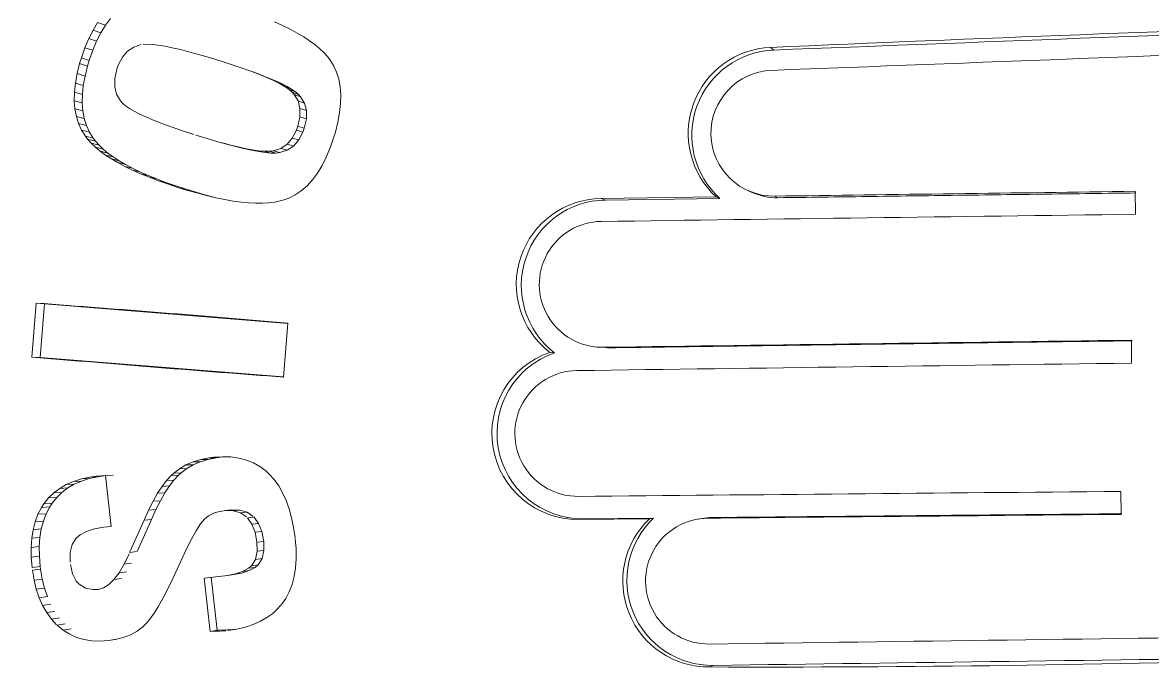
# Model space of a CAD drawing. Header units: inches. Extents: x 32 to 51.7, y 18.3 to 41.9.
# Drawn here: x 35.40067 to 35.41305, y 27.87269 to 27.8798 of the extents above; entities that cross this region are included whole.
import ezdxf

# ---------------------------------------------------------------- set-up
doc = ezdxf.new("R2010")
doc.units = ezdxf.units.IN
doc.header["$MEASUREMENT"] = 0
doc.layers.add('FURNITURE F 1 100', color=253, linetype='Continuous', lineweight=13)

msp = doc.modelspace()

# ---------------------------------------------------------------- linework, layer by layer
at = {"layer": 'FURNITURE F 1 100'}
for p, q in [((35.4014467302538, 27.87971568274813), (35.40149662798076, 27.87979826063154)), ((35.40158169713568, 27.87976830635214), (35.40149662798076, 27.87979826063154)), ((35.40158169722481, 27.87976830650016), (35.4016363657317, 27.87984165820215)), ((35.40343298426042, 27.87980494340716), (35.40352250042515, 27.87976506064749)), ((35.40139957519087, 27.87962348805215), (35.40144673014375, 27.87971568253167)), ((35.40153213558706, 27.8796862865024), (35.40144673014375, 27.87971568253167)), ((35.40148529860171, 27.87959471516272), (35.40153213569711, 27.87968628671727)), ((35.40153213569711, 27.87968628671727), (35.40158169722481, 27.87976830650016)), ((35.40352250042515, 27.87976506064749), (35.40360554956051, 27.87972496086761)), ((35.40360554956051, 27.87972496086761), (35.4036829665135, 27.87968386308692)), ((35.4036829665135, 27.87968386308692), (35.40375310805548, 27.87964252147297)), ((35.40135675317261, 27.87952253902242), (35.40139957509628, 27.87962348782887)), ((35.40148529850713, 27.87959471494103), (35.40139957509628, 27.87962348782887)), ((35.40144276552992, 27.87949444832859), (35.40148529860171, 27.87959471516272)), ((35.40182412583881, 27.8794848466948), (35.40189302549489, 27.87953084761327)), ((35.40189302549489, 27.87953084761327), (35.40197471252823, 27.87955705175157)), ((35.40199406067468, 27.87955931929239), (35.40204013824741, 27.87956086594816)), ((35.40204013824741, 27.87956086594816), (35.40209524032498, 27.87955867019625)), ((35.40209524032498, 27.87955867019625), (35.40215941984361, 27.87955111564836)), ((35.40215941984361, 27.87955111564836), (35.40223262386981, 27.87953981843336)), ((35.40223262386981, 27.87953981843336), (35.40231409696362, 27.87952313499793)), ((35.40375310805548, 27.87964252147297), (35.40381761741237, 27.87960018205079)), ((35.40381761741237, 27.87960018205056), (35.40387644164794, 27.87955846117664)), ((35.40387644164794, 27.87955846117664), (35.40392804340418, 27.8795148804604)), ((35.40129931086422, 27.87934909383782), (35.40131831713525, 27.87941121923561)), ((35.40131831713525, 27.87941121923584), (35.40135675308893, 27.87952253878186)), ((35.40140458910237, 27.87938388070777), (35.40131831713525, 27.87941121923561)), ((35.40144276544807, 27.87949444808985), (35.40135675308893, 27.87952253878186)), ((35.40140458908054, 27.87938388071436), (35.40144276552992, 27.87949444832859)), ((35.40172234292159, 27.87933094857087), (35.4017672316465, 27.87941821372326)), ((35.4017672316465, 27.87941821372326), (35.40182412583881, 27.8794848466948)), ((35.40231409696362, 27.87952313499793), (35.40240542941565, 27.87950192752781)), ((35.40240542941565, 27.87950192752781), (35.40250581285154, 27.87947616869085)), ((35.40250581285154, 27.87947616869085), (35.40261443889422, 27.87944583115652)), ((35.40261443889422, 27.87944583115652), (35.40273292430511, 27.87941096887332)), ((35.40273292430511, 27.87941096887332), (35.40286046070987, 27.87937155446)), ((35.40392804340418, 27.8795148804604), (35.40397398650448, 27.8794711102955)), ((35.40397398650448, 27.8794711102955), (35.40401346256813, 27.87942712372499)), ((35.40401346256813, 27.87942712372499), (35.40403799077531, 27.87939477295274)), ((35.40890291509068, 27.87949773810008), (35.40886741180175, 27.87952604147606)), ((35.4012721656688, 27.87923896124673), (35.40129931078782, 27.87934909352996)), ((35.40138571115558, 27.87932217476212), (35.40129931077145, 27.87934909353496)), ((35.40135874973448, 27.87921278650467), (35.40138571124744, 27.87932217506293)), ((35.40138571124744, 27.87932217506293), (35.40140458910237, 27.87938388070777)), ((35.40168415723174, 27.87918727501276), (35.40170674330939, 27.87928835470004)), ((35.40170674330939, 27.87928835470004), (35.40172234292159, 27.87933094857087)), ((35.40286046070987, 27.87937155446023), (35.40294960628917, 27.87934298837511)), ((35.40294960628917, 27.87934298837511), (35.40306663379279, 27.87930321976635)), ((35.40306663379279, 27.87930321976635), (35.40317307297455, 27.87926552264933)), ((35.40403799077531, 27.87939477295274), (35.40407982470852, 27.87932821165098)), ((35.40407982470852, 27.87932821165098), (35.40411214336264, 27.87925566869442)), ((35.4012529189874, 27.87913475667435), (35.40127216561423, 27.87923896095479)), ((35.40135874968082, 27.87921278621454), (35.40127216561423, 27.87923896095479)), ((35.40133963358558, 27.87910928585345), (35.40135874973448, 27.87921278650467)), ((35.40168313269415, 27.8790950093812), (35.40168415723174, 27.87918727501276)), ((35.40324688987285, 27.87923914112341), (35.40317307297455, 27.87926552264933)), ((35.40317307297455, 27.87926552264933), (35.40326978514777, 27.87922830804062)), ((35.40324688987376, 27.87923914112341), (35.40334295301609, 27.87920217640087)), ((35.40334295301882, 27.87920217639974), (35.40326978514777, 27.87922830804062)), ((35.40326978514777, 27.87922830804062), (35.40335510061387, 27.87919313837117)), ((35.40334295301609, 27.87920217640087), (35.40342769588524, 27.87916724277327)), ((35.40342769597983, 27.87916724298791), (35.40335510061387, 27.87919313837117)), ((35.40335510061387, 27.87919313837117), (35.40343066259693, 27.87915925981154)), ((35.40342769597346, 27.87916724299064), (35.40350275080682, 27.879133591814)), ((35.40350275096053, 27.87913359212505), (35.40343066259693, 27.87915925981154)), ((35.40343066259693, 27.87915925981154), (35.40349485433553, 27.87912661844687)), ((35.40411214336264, 27.87925566869442), (35.40413653702917, 27.87917800624312)), ((35.40413653702917, 27.87917800624312), (35.40415222379825, 27.8790943890858)), ((35.40124062569676, 27.87894178924623), (35.40124240565974, 27.87903569910075)), ((35.40124240566338, 27.87903569930015), (35.4012529189874, 27.87913475667435)), ((35.40132919205162, 27.87901089735622), (35.40124240565974, 27.87903569910075)), ((35.40133963358558, 27.87910928585345), (35.4012529189874, 27.87913475667435)), ((35.40132919205526, 27.87901089755426), (35.40133963358558, 27.87910928585345)), ((35.40170361675855, 27.87901317429417), (35.40168313269415, 27.8790950093812)), ((35.4035665120543, 27.87910117029262), (35.40349485433553, 27.87912661844687)), ((35.40349485433553, 27.87912661844687), (35.40354929258656, 27.87909526853375)), ((35.40350275094688, 27.8791335921321), (35.40356651181601, 27.87910116986334)), ((35.40362058516867, 27.8790700313459), (35.40354929258656, 27.87909526853375)), ((35.40354929258656, 27.87909526853375), (35.40359316896838, 27.87906518316024)), ((35.40356651203429, 27.87910117030422), (35.40362058484034, 27.8790700308434)), ((35.4036641673526, 27.87904014855983), (35.40359316896838, 27.87906518316024)), ((35.40359316896838, 27.87906518316024), (35.4036256751012, 27.87903633540166)), ((35.40362058513229, 27.87907003137045), (35.40366416689695, 27.87904014801209)), ((35.40369645561505, 27.87901149524485), (35.4036256751012, 27.87903633540143)), ((35.4036256751012, 27.87903633540143), (35.40364834833663, 27.87901120393392)), ((35.40366416729076, 27.87904014861508), (35.40369645502751, 27.87901149467232)), ((35.40415222379825, 27.8790943890858), (35.40415915071908, 27.87900643366786)), ((35.40132742516535, 27.8789176215573), (35.4012406257104, 27.87894178907207)), ((35.40124755261577, 27.87885383478281), (35.4012406257104, 27.87894178907207)), ((35.40132742515171, 27.87891762173056), (35.40132919205526, 27.87901089755426)), ((35.40133430658052, 27.87883026119628), (35.40132742515171, 27.87891762173056)), ((35.40174641780204, 27.8789417969683), (35.40170361675855, 27.87901317429417)), ((35.40176911746467, 27.87891586045269), (35.40174641780204, 27.8789417969683)), ((35.40180159707207, 27.87888782510866), (35.40176911746467, 27.87891586045269)), ((35.40371897699033, 27.87898653322097), (35.40364834833663, 27.87901120393392)), ((35.40364834833663, 27.87901120393392), (35.40369114946652, 27.87893982007356)), ((35.40376149191043, 27.87891563072092), (35.40369114946652, 27.87893982007356)), ((35.40369114946652, 27.87893982007356), (35.40371244196713, 27.87885800771117)), ((35.40369645555684, 27.87901149530897), (35.40371897635823, 27.87898653280238)), ((35.40371897691575, 27.87898653334535), (35.40376148987498, 27.87891563009769)), ((35.40376149174945, 27.87891563133937), (35.40378264055262, 27.87883437110893)), ((35.40415737077065, 27.87891252307097), (35.40414685746755, 27.87881346608763)), ((35.40415915073272, 27.87900643350074), (35.40415737077429, 27.87891252326242)), ((35.40133430660963, 27.87883026104394), (35.40124755264488, 27.87885383462956)), ((35.40126323935847, 27.87877021964889), (35.40124755264488, 27.87885383462956)), ((35.40134988894779, 27.87874721060732), (35.40133430658052, 27.87883026119628)), ((35.40184383015885, 27.87885849902157), (35.40180159707207, 27.87888782510866)), ((35.40189662510211, 27.87882790922865), (35.40184383015885, 27.87885849902157)), ((35.4019591999956, 27.87879522027672), (35.40189662510211, 27.87882790922865)), ((35.40203231028291, 27.87876207550105), (35.4019591999956, 27.87879522027672)), ((35.40371244196713, 27.87885800771117), (35.40371219937124, 27.87876657496597)), ((35.40378264055262, 27.87883437110893), (35.40371244196713, 27.87885800771117)), ((35.4037826426008, 27.87883437173625), (35.40378240314813, 27.87874355719143)), ((35.40414685744481, 27.8788134658673), (35.40412763727245, 27.87870845384075)), ((35.40134989051394, 27.87874721120941), (35.40126323935847, 27.87877021964889)), ((35.40128763298499, 27.87869256024462), (35.40126323935847, 27.87877021964889)), ((35.40137412128361, 27.87867007618977), (35.40128763303501, 27.87869256013435)), ((35.40132075996435, 27.87862004842984), (35.40128763298499, 27.87869256024462)), ((35.40137411965834, 27.87867007544921), (35.40134989051394, 27.87874721120941)), ((35.40140702501658, 27.87859805303899), (35.40137412123359, 27.87867007629936)), ((35.40211600890298, 27.87872685835757), (35.40203231028291, 27.87876207550105)), ((35.40220946101063, 27.8786903496891), (35.40211600890298, 27.87872685835757)), ((35.4023134749893, 27.87865257639371), (35.40220946101063, 27.8786903496891)), ((35.40368880492288, 27.87866546760049), (35.40367325824509, 27.87862125753325)), ((35.40371219937124, 27.87876657496597), (35.40368880492288, 27.87866546760049)), ((35.40375916751937, 27.87864313399812), (35.40368880497472, 27.87866546774942)), ((35.40378240314813, 27.87874355719143), (35.40371219937124, 27.87876657496597)), ((35.40378240314813, 27.87874355719143), (35.40375916746753, 27.87864313385032)), ((35.40412763722516, 27.87870845358109), (35.40410046563439, 27.87859912976408)), ((35.40140702656454, 27.87859805398487), (35.40132076002619, 27.87862004832821)), ((35.40136181191856, 27.87855265703727), (35.40132075996435, 27.87862004842984)), ((35.40144780281999, 27.87853111690604), (35.4013618119895, 27.87855265694632)), ((35.4013863136167, 27.87852111751292), (35.40136181191856, 27.87855265703727)), ((35.40144780207784, 27.87853111640241), (35.40140702650361, 27.87859805408582)), ((35.40242724246191, 27.87861351110244), (35.4023134749893, 27.87865257639371)), ((35.40255157170277, 27.87857318031477), (35.40242724246191, 27.87861351110244)), ((35.40269629593304, 27.87852786889673), (35.40257040268416, 27.87856653006268)), ((35.40367325824509, 27.87862125753325), (35.40362836950199, 27.87853399372032)), ((35.40374372599008, 27.87859922294181), (35.40367325824509, 27.87862125753325)), ((35.40374372591005, 27.87859922297046), (35.40369914000776, 27.87851254993277)), ((35.40375916746753, 27.87864313385032), (35.40374372599008, 27.87859922294181)), ((35.40410046555799, 27.87859912945462), (35.40408145928514, 27.87853700420849)), ((35.40142578961577, 27.87847713587437), (35.4013863136167, 27.87852111751292)), ((35.40147214061808, 27.87849979043856), (35.40138631372947, 27.87852111738764)), ((35.40151135196966, 27.87845610556199), (35.40142578971945, 27.87847713577569)), ((35.40147173264241, 27.87843337132015), (35.40142578961577, 27.87847713587437)), ((35.40147213961036, 27.87849978965708), (35.40144780274996, 27.87853111699608)), ((35.40155698694498, 27.87841263619359), (35.40147173276064, 27.87843337122238)), ((35.40152414269751, 27.87838982378228), (35.40147173264241, 27.87843337132038)), ((35.40151135103834, 27.87845610469024), (35.40147214050621, 27.87849979056293)), ((35.40155698607187, 27.87841263528433), (35.40151135186689, 27.87845610565999)), ((35.40281313815895, 27.8784937574753), (35.40269629593304, 27.87852786889673)), ((35.40288938397562, 27.87847259737325), (35.40281313815895, 27.8784937574753)), ((35.40292092941736, 27.87846419626747), (35.40281313815895, 27.8784937574753)), ((35.40299645179739, 27.87844323454554), (35.40288938397562, 27.87847259737325)), ((35.40299645180194, 27.8784432345444), (35.40292092941736, 27.87846419626747)), ((35.40301964323562, 27.87843999372578), (35.40292092941736, 27.87846419626747)), ((35.40309450306422, 27.8784191942809), (35.40299645179739, 27.87844323454554)), ((35.40309450306877, 27.87841919427976), (35.40301964323562, 27.87843999372578)), ((35.40310849770022, 27.87842031481248), (35.40301964323562, 27.87843999372578)), ((35.4031827611213, 27.87839964719431), (35.40309450300784, 27.8784191940317)), ((35.40318276113676, 27.87839964719067), (35.40310849770022, 27.87842031481248)), ((35.40318908309901, 27.87840602207482), (35.40310849770022, 27.87842031481248)), ((35.40350179363095, 27.87842053304346), (35.40342008003218, 27.87839514450932)), ((35.40357066688894, 27.87846733688932), (35.40350179363095, 27.87842053304346)), ((35.40357341651971, 27.87839985857475), (35.40350179363095, 27.87842053304346)), ((35.40362836950199, 27.87853399372032), (35.40357066688894, 27.87846733688932)), ((35.40364182633557, 27.87844634499127), (35.40357066688894, 27.87846733688932)), ((35.40364182593176, 27.87844634471706), (35.40357341707995, 27.8783998564654)), ((35.40369914005051, 27.87851254998234), (35.40362836954473, 27.87853399377011)), ((35.40369914000776, 27.87851254993277), (35.4036418272678, 27.87844634347605)), ((35.40404302325142, 27.87842568414519), (35.40400020133593, 27.87832473503861)), ((35.40408145928423, 27.87853700420872), (35.40404302332963, 27.8784256843737)), ((35.40160904550767, 27.87836938228177), (35.40152414282575, 27.87838982368815)), ((35.40158218493589, 27.87834727422226), (35.40152414269751, 27.87838982378228)), ((35.40160904471095, 27.8783693813725), (35.40155698682766, 27.87841263629068)), ((35.40166669841047, 27.87832711954727), (35.40158218506049, 27.87834727414131)), ((35.40164666773553, 27.87830574973029), (35.40158218493589, 27.87834727422226)), ((35.40166669770743, 27.87832711865051), (35.40160904538034, 27.87836938237522)), ((35.40173074869172, 27.87828587488045), (35.40164666789742, 27.87830574963616)), ((35.40171761756638, 27.87826444201344), (35.40164666773553, 27.87830574973029)), ((35.40173074801505, 27.87828587401689), (35.40166669828587, 27.87832711962731)), ((35.40326280556538, 27.87838544997746), (35.4031827610449, 27.87839964678458)), ((35.4032628055772, 27.87838544997542), (35.40318908309901, 27.87840602207482)), ((35.40325983560679, 27.87839544515371), (35.40318908309901, 27.87840602207482)), ((35.40333308313321, 27.87837494357994), (35.40325983560679, 27.87839544515371)), ((35.40332151066532, 27.87839022767796), (35.40325983560679, 27.87839544515371)), ((35.40333308309683, 27.87837494358516), (35.4032628054908, 27.87838544951249)), ((35.40337410827188, 27.87839036977946), (35.40332151066532, 27.87839022767796)), ((35.40339434411972, 27.8783697605172), (35.40332151066532, 27.87839022767796)), ((35.40339434405969, 27.87836976052242), (35.40333308303498, 27.87837494297239)), ((35.40341765487729, 27.87839506357407), (35.40337410827188, 27.87839036977946)), ((35.40344658853674, 27.8783699009193), (35.40337410827188, 27.87839036977946)), ((35.40344658845034, 27.87836990091908), (35.40339434404332, 27.87836975977186)), ((35.40349313393536, 27.87837491679804), (35.40342096812829, 27.87839542043682)), ((35.40348984255861, 27.87837456229133), (35.40344658851764, 27.87836990003141)), ((35.40357341590034, 27.87839985838239), (35.40349225197288, 27.8783746406318)), ((35.4040002012368, 27.87832473480487), (35.40395385464281, 27.87823256712202)), ((35.40180122260126, 27.87824484546443), (35.40171761776919, 27.87826444190475)), ((35.40179422605316, 27.87822332381936), (35.40171761756638, 27.87826444201344)), ((35.4018012219337, 27.87824484463906), (35.40173074853074, 27.87828587497413)), ((35.40187731706619, 27.87820400424901), (35.40179422621323, 27.87822332374183)), ((35.40187727510484, 27.87818323040413), (35.40179422605316, 27.87822332381936)), ((35.40187731651413, 27.87820400345775), (35.40180122239936, 27.87824484557243)), ((35.40195980897143, 27.87816418080568), (35.40187727532039, 27.87818323030795)), ((35.40196679119227, 27.87814335344112), (35.40187727510484, 27.87818323040413)), ((35.40195980841027, 27.8781641800774), (35.40187731690703, 27.87820400432586)), ((35.4039538545555, 27.87823256694876), (35.40390314845145, 27.8781499620545)), ((35.40204872392287, 27.87812457163202), (35.40195980875679, 27.87816418090117)), ((35.40204872439581, 27.87812457229845), (35.40196679138053, 27.87814335336473)), ((35.40206274784914, 27.87810450101617), (35.40196679119227, 27.87814335344112)), ((35.40214403675482, 27.87808598074682), (35.40204872420846, 27.8781245723744)), ((35.40214403730324, 27.87808598133072), (35.40206274814655, 27.87810450090317)), ((35.40216436316651, 27.87806583765448), (35.40206274784914, 27.87810450101617)), ((35.40224497025584, 27.87804757760021), (35.40214403700766, 27.87808598144304)), ((35.40224497075515, 27.87804757813908), (35.40216436344936, 27.87806583755376)), ((35.40227244552507, 27.87802739034735), (35.40216436316651, 27.87806583765448)), ((35.40235232737969, 27.87800938899179), (35.40224497047411, 27.87804757823913)), ((35.40384810911264, 27.87807611155629), (35.40378951872727, 27.87801185124224)), ((35.40390314835868, 27.87814996190284), (35.40384810920632, 27.87807611168135)), ((35.40235232778259, 27.87800938945836), (35.40227244575881, 27.87802739027095)), ((35.40238696845763, 27.87798996716354), (35.40227244552507, 27.87802739034735)), ((35.40246608182743, 27.87797221752792), (35.40235232755067, 27.87800938953408)), ((35.40247034950671, 27.87796444446801), (35.40238696845763, 27.87798996716354)), ((35.4024660822367, 27.87797221775461), (35.40238696877414, 27.8779899670669)), ((35.40254890334536, 27.87794686645496), (35.40246608192292, 27.87797221785056)), ((35.40254890373099, 27.87794686669893), (35.4024703498023, 27.87796444438388)), ((35.40258226204487, 27.8779325956891), (35.40247034950671, 27.87796444446801)), ((35.40266006486736, 27.87791523175881), (35.40254890343631, 27.8779468667826)), ((35.40266006532848, 27.87791523189137), (35.40258226244596, 27.87793259558132)), ((35.40268921844718, 27.87790381624925), (35.40258226204487, 27.8779325956891)), ((35.40372737720254, 27.87795718103937), (35.40366087615685, 27.87791207396842)), ((35.40378951872727, 27.87801185124224), (35.40372737720254, 27.87795718103937)), ((35.4086186625188, 27.87795875380059), (35.4086559092918, 27.87794108666228)), ((35.4128633041807, 27.87769878854349), (35.41285999308248, 27.87795022851171)), ((35.40276630349463, 27.87788664571165), (35.40266006493103, 27.87791523199846)), ((35.40279116577285, 27.87787972275235), (35.40268921844718, 27.87790381624925)), ((35.40276630369654, 27.87788664573666), (35.40268921863363, 27.87790381620514)), ((35.402888938868, 27.87785953419004), (35.40279116577285, 27.87787972275235)), ((35.40298172935282, 27.87784322359742), (35.402888938868, 27.87785953419004)), ((35.40306951075645, 27.8778315993279), (35.40298172935282, 27.87784322359742)), ((35.40315230954521, 27.87782385325884), (35.40306951075645, 27.8778315993279)), ((35.40323015218901, 27.87781917725417), (35.40315230954521, 27.87782385325861)), ((35.4033037941269, 27.87781921493295), (35.40323015218901, 27.87781917725417)), ((35.40337242697815, 27.87782393931273), (35.4033037941269, 27.87781921493295)), ((35.40343691205972, 27.87783176104424), (35.40337242697815, 27.87782393931273)), ((35.40349557967393, 27.8778442425614), (35.40343691205972, 27.87783176104424)), ((35.40355007304761, 27.87786062977919), (35.40349557967393, 27.8778442425614)), ((35.4035900420583, 27.87787572181762), (35.40355007304761, 27.87786062977919)), ((35.40366087615685, 27.87791207396842), (35.4035900420583, 27.87787572181762)), ((35.40701039790811, 27.87787160682976), (35.40827212351333, 27.87788875716726)), ((35.40705846151896, 27.87785458205415), (35.40701039790811, 27.87787160683363)), ((35.40705846151896, 27.87785458205006), (35.40831170388965, 27.87787157843989)), ((35.40831170387965, 27.87787157843966), (35.40827212351333, 27.87788875716726)), ((35.40894755798918, 27.87788015598719), (35.40891228557093, 27.87789741788968)), ((35.40077626136254, 27.87613536439196), (35.40082393836538, 27.87672608131968)), ((35.40091355337582, 27.87671688477028), (35.40082393836538, 27.87672608131968)), ((35.40086619850145, 27.87613015917257), (35.40091355337672, 27.87671688477688)), ((35.40091355337672, 27.87671688477688), (35.40358076401544, 27.87650410821832)), ((35.40358110848838, 27.87650613187564), (35.40353343148372, 27.87591541505615)), ((35.41282161432601, 27.87606852063661), (35.41281830287399, 27.87631998749132)), ((35.40693888616597, 27.87624729431011), (35.40698745992513, 27.87624129875028)), ((35.40707980449834, 27.87623623859961), (35.40703185481807, 27.87624220050427)), ((35.40086619851873, 27.8761301591712), (35.40077626137982, 27.8761353643906)), ((35.40353340968859, 27.87591738954595), (35.40086619850145, 27.87613015917257)), ((35.40649977595668, 27.87618089918212), (35.40644790600318, 27.87618647714974)), ((35.40239318895483, 27.87491239373728), (35.40246358918712, 27.87495283341398)), ((35.40246358918712, 27.87495283341398), (35.40254126268219, 27.87498599267813)), ((35.40254220174548, 27.87495562250454), (35.40246358912619, 27.87495283337896)), ((35.40247227478785, 27.87491545468831), (35.40254220180641, 27.87495562253932)), ((35.40254126268219, 27.87498599267813), (35.40262620944095, 27.87501187145356)), ((35.40261935426015, 27.87498855748684), (35.40254126262035, 27.87498599265198)), ((35.40254220260768, 27.87495562100023), (35.40261935432109, 27.87498855751276)), ((35.4026193548586, 27.87498855612964), (35.40270373122867, 27.8750142611377)), ((35.40262620944095, 27.87501187145356), (35.40271842946522, 27.87503046964205)), ((35.40270373116591, 27.87501426111883), (35.4026262093782, 27.87501187143446)), ((35.40270373154335, 27.87501426000561), (35.40279533251642, 27.8750327333489)), ((35.40271842946522, 27.87503046964205), (35.40276777237496, 27.87503693734241)), ((35.40279533243184, 27.87503273333184), (35.40271842937973, 27.87503046962477)), ((35.40276777237496, 27.87503693734241), (35.40286483520113, 27.87504340158237)), ((35.40284434430369, 27.87503915681575), (35.40276777228674, 27.87503693733081)), ((35.40279533266649, 27.8750327325374), (35.40284434439191, 27.87503915682712)), ((35.40286483520113, 27.87504340158237), (35.40295703776856, 27.87504096825112)), ((35.40295703776856, 27.87504096825112), (35.4030443794024, 27.87502882860438)), ((35.4030443794024, 27.87502882860438), (35.40312524247993, 27.87500698285928)), ((35.40312524247993, 27.87500698285928), (35.4032020541069, 27.87497623970282)), ((35.4032020541069, 27.8749762397026), (35.40327319665967, 27.8749365993119)), ((35.40141121537427, 27.87482018287526), (35.40147997237155, 27.87482989164321)), ((35.40156522308344, 27.87483351396211), (35.4014800093325, 27.87482989679413)), ((35.40149615007222, 27.87483150771366), (35.40158269742069, 27.87483717441931)), ((35.40149689152868, 27.87482386526992), (35.40156518704198, 27.87483350887462)), ((35.40158125620992, 27.87483511375306), (35.40166722270233, 27.87484074242705)), ((35.40158269742069, 27.87483717441931), (35.40164532106856, 27.87427905709726)), ((35.40225234885629, 27.87478379055344), (35.40230173139635, 27.87483798243918)), ((35.40230173139635, 27.87483798243918), (35.40233006198532, 27.8748646737017)), ((35.40238142946028, 27.87484154763818), (35.40230173128721, 27.87483798231913)), ((35.40233006198532, 27.8748646737017), (35.40239318895483, 27.87491239373728)), ((35.40240957068063, 27.8748680579283), (35.40233006190984, 27.87486467363144)), ((35.40233237964976, 27.87478772088614), (35.40238142956942, 27.87484154775732)), ((35.40238143088727, 27.87484154642105), (35.4024095707543, 27.87486805799811)), ((35.40247227364917, 27.87491545622127), (35.4023931888939, 27.87491239369113)), ((35.40240957139459, 27.87486805724391), (35.4024722737101, 27.8749154562672)), ((35.40327319665967, 27.8749365993119), (35.40333866946521, 27.87488725285605)), ((35.40333866946521, 27.87488725285605), (35.4033758459379, 27.87485246833533)), ((35.4033758459379, 27.87485246833533), (35.40343079545319, 27.87479260718963)), ((35.40108192655653, 27.87469641057053), (35.40115313616998, 27.87473766682567)), ((35.40115313616998, 27.87473766682567), (35.40123242852196, 27.87477245215289)), ((35.40124054346843, 27.8747419076976), (35.40115313610268, 27.87473766678702)), ((35.40116981246292, 27.87470092873057), (35.40124054353483, 27.87474190773603)), ((35.40131930394337, 27.87477645799979), (35.40123242845375, 27.87477245212288)), ((35.40123242852196, 27.87477245215289), (35.40131818531945, 27.87479995752049)), ((35.40124054424787, 27.87474190634769), (35.40131930401067, 27.87477645802935)), ((35.40131818531945, 27.87479995752049), (35.40141121537427, 27.87482018287526)), ((35.40140448543816, 27.87480377743257), (35.40131818525124, 27.87479995749843)), ((35.40131930450453, 27.87477645676584), (35.40140448550638, 27.8748037774544)), ((35.40140448580287, 27.87480377642189), (35.40149689138316, 27.87482386601162)), ((35.40149689129676, 27.87482386599297), (35.40141121528787, 27.87482018285662)), ((35.4021527474285, 27.87464224229277), (35.40220295678746, 27.87471827407419)), ((35.40220295691297, 27.87471827426337), (35.40225234885629, 27.87478379055344)), ((35.4022833188953, 27.87472264732035), (35.40220295677655, 27.87471827408306)), ((35.40223344630949, 27.8746471295053), (35.40228331902991, 27.87472264749952)), ((35.40233237798903, 27.87478772209986), (35.4022523487708, 27.87478379044067)), ((35.40228331902991, 27.87472264749952), (35.40233237807361, 27.87478772221173)), ((35.40343079545319, 27.87479260718963), (35.40347926775367, 27.87472465775475)), ((35.40347926775367, 27.87472465775475), (35.40352288037839, 27.87464861994656)), ((35.40090870132617, 27.87452815417462), (35.40095970879857, 27.8745912497968)), ((35.40095970879857, 27.8745912497968), (35.40101718071465, 27.87464706562489)), ((35.40104841328112, 27.87459647944977), (35.40095970873399, 27.87459124971699)), ((35.40099774940036, 27.87453380884674), (35.40104841334478, 27.87459647952912)), ((35.40101718071465, 27.87464706562489), (35.40108192655653, 27.8746964105703)), ((35.40110549979063, 27.87465191840804), (35.40101718064734, 27.87464706556032)), ((35.40104841470902, 27.87459647826697), (35.40110549985702, 27.87465191847239)), ((35.40116981142155, 27.87470093014256), (35.40108192649468, 27.87469641052346)), ((35.40110550104392, 27.87465191707904), (35.4011698114834, 27.87470093018917)), ((35.40210333802834, 27.87455569444544), (35.40215274731572, 27.87464224209632)), ((35.40223344619763, 27.87464712931021), (35.40215274731572, 27.87464224209632)), ((35.40218436824735, 27.87456116670567), (35.40223344630949, 27.8746471295053)), ((35.40352288046479, 27.87464861979627), (35.40356082536228, 27.8745653023884)), ((35.41270583490014, 27.87441159915804), (35.41270360257813, 27.87466310628086)), ((35.40084309160348, 27.87441247998502), (35.40088197624182, 27.87448689948244)), ((35.40088197631458, 27.87448689962114), (35.40090870132617, 27.87452815417462)), ((35.40097120355013, 27.87449283283988), (35.40088197623, 27.87448689949108)), ((35.4009977484654, 27.87453380938425), (35.40090870125614, 27.87452815406662)), ((35.40093257966937, 27.87441891604929), (35.4009712036338, 27.87449283296903)), ((35.4009712036338, 27.87449283296903), (35.40099774853543, 27.87453380949157)), ((35.40200449171216, 27.87434943263609), (35.40205391906939, 27.87445782132179)), ((35.40205391923128, 27.87445782167672), (35.40210333789373, 27.87455569417964)), ((35.40213528062277, 27.87446395516211), (35.40205391906939, 27.87445782132179)), ((35.40208618457991, 27.87435629910463), (35.40213528078375, 27.87446395551454)), ((35.40218436811456, 27.87456116644169), (35.40210333789373, 27.87455569417964)), ((35.40213528078375, 27.87446395551454), (35.40218436824735, 27.87456116670567)), ((35.40296324027959, 27.87445991423463), (35.40288747378391, 27.87445374902675)), ((35.40305595334731, 27.87445829468513), (35.40296356558038, 27.8744599085371)), ((35.40305595375203, 27.87445829615692), (35.40298081289866, 27.87445211848874)), ((35.40313546887019, 27.87443498990636), (35.40305595373202, 27.87445829616261)), ((35.40356082544686, 27.87456530220172), (35.40359391076773, 27.87447389612837)), ((35.4035939108423, 27.87447389592351), (35.40362132844594, 27.87437521005948)), ((35.40078957039414, 27.87424422811089), (35.40081228959271, 27.87433158935549)), ((35.40081228963, 27.87433158949805), (35.40084309155709, 27.87441247986315)), ((35.40090198411754, 27.87433857186304), (35.40081228959271, 27.87433158935549)), ((35.40093257962299, 27.87441891592832), (35.40084309155709, 27.87441247986315)), ((35.4008794170838, 27.87425180078888), (35.40090198415483, 27.8743385720047)), ((35.40090198415483, 27.8743385720047), (35.40093257966937, 27.87441891604929)), ((35.40185053009709, 27.87400322815254), (35.40200449171216, 27.87434943263609)), ((35.40193325467926, 27.8740124343726), (35.40208618457991, 27.87435629910463)), ((35.40208618457991, 27.87435629910463), (35.40200449171307, 27.87434943263609)), ((35.40266691788266, 27.87436073662136), (35.40262481734199, 27.87430977946858)), ((35.40270981313161, 27.87439470702132), (35.40266691788266, 27.87436073662136)), ((35.40278506422301, 27.87443271953473), (35.40270981313161, 27.87439470702132)), ((35.40287324073388, 27.87445212717009), (35.40278506422301, 27.87443271953473)), ((35.40298081287865, 27.87445211849442), (35.40288780082456, 27.87445374325169)), ((35.40306086580559, 27.87442865460978), (35.40298081287865, 27.87445211849442)), ((35.40313547022716, 27.87443499205026), (35.40306086582559, 27.87442865459636)), ((35.40312714942748, 27.874383349598), (35.40306086580559, 27.87442865460978)), ((35.40320130759365, 27.87438999205526), (35.40313547020715, 27.87443499206368)), ((35.40321132009349, 27.87438096552385), (35.4031372286333, 27.87437426065706)), ((35.40318612825895, 27.87430407624581), (35.40313765728997, 27.87437364432819)), ((35.40325988996092, 27.87431125504552), (35.40321174627816, 27.87438035339003)), ((35.40362132851051, 27.87437520982574), (35.40364307840055, 27.8742692440562)), ((35.40754056891247, 27.8743643981072), (35.40675960192466, 27.87435710763041)), ((35.40680937778571, 27.87436395433563), (35.40675960192466, 27.87435710763041)), ((35.40758510208316, 27.87437120484513), (35.4068093777657, 27.8743639543354)), ((35.40758510207861, 27.87437120484103), (35.40754056890792, 27.8743643981031)), ((35.40811647398796, 27.87436791677781), (35.40807553238547, 27.87436107952042)), ((35.40077493389681, 27.8741503957501), (35.40078957036867, 27.87424422794536)), ((35.40087941705833, 27.87425180062471), (35.40078957036867, 27.87424422794536)), ((35.40086487845356, 27.87415860233271), (35.4008794170838, 27.87425180078888)), ((35.40137513386044, 27.87422566200051), (35.40130554590151, 27.87418925891073)), ((35.4014608899849, 27.87425235859607), (35.40137513386044, 27.87422566200051)), ((35.40156524138247, 27.87427015738397), (35.4014608899849, 27.87425235859607)), ((35.40164532106947, 27.87427905709112), (35.40156524138247, 27.87427015738397)), ((35.40257865662507, 27.87423940897563), (35.40252843523076, 27.87414881622724)), ((35.40262481734199, 27.87430977946858), (35.40257865662507, 27.87423940897541)), ((35.4032598899973, 27.87431125499277), (35.40318612829533, 27.87430407619284)), ((35.40322083397469, 27.87421590463439), (35.40318612828351, 27.87430407618351)), ((35.40329436224302, 27.87422368020564), (35.40322083397469, 27.87421590463439)), ((35.4032417730984, 27.87410751148125), (35.40322083397469, 27.87421590463439)), ((35.40329436224302, 27.87422368020564), (35.40325988996092, 27.87431125504552)), ((35.40331516016495, 27.87411602057725), (35.40329436224302, 27.87422368020564)), ((35.40364307845421, 27.87426924379654), (35.40365916000219, 27.87415518881742)), ((35.40076757132893, 27.87405009224583), (35.40077493388135, 27.87415039554092)), ((35.4008648784381, 27.87415860212511), (35.40077493388135, 27.87415039554092)), ((35.40085756487561, 27.87405897646816), (35.40086487845356, 27.87415860233271)), ((35.40126102906898, 27.87415042999326), (35.40121810434057, 27.87408086293838)), ((35.40130554590151, 27.87418925891073), (35.40126102906898, 27.87415042999326)), ((35.40252843506524, 27.87414881592847), (35.40247496416642, 27.87404123545409)), ((35.40331516016677, 27.8741160204738), (35.40324177310022, 27.87410751137711)), ((35.40324411693355, 27.87400801721035), (35.40324177310022, 27.87410751137711)), ((35.40331748761373, 27.8740171994966), (35.40331516016495, 27.87411602057725)), ((35.40365996209921, 27.87414709982134), (35.40366957313809, 27.87403304495795)), ((35.40085756487834, 27.87405897627216), (35.40076757133166, 27.87405009204847)), ((35.40076910098442, 27.87394412652586), (35.40076757133166, 27.87405009204847)), ((35.40085908377814, 27.87395372666968), (35.40085756487561, 27.87405897646816)), ((35.40119619392563, 27.87399350082999), (35.40119529715658, 27.87388753472167)), ((35.40121810434057, 27.87408086293838), (35.40119619394382, 27.87399350090207)), ((35.40178571172119, 27.87386652308644), (35.40183999674873, 27.87398057890594)), ((35.40192975739474, 27.8740045682491), (35.40184700908112, 27.87399530849687)), ((35.40247496416642, 27.87404123545409), (35.40232344919578, 27.8737184892261)), ((35.40322382208861, 27.87391823129995), (35.40324411691809, 27.87400801714032)), ((35.40331748759736, 27.87401719942702), (35.40324411691809, 27.87400801714032)), ((35.40329732836354, 27.87392802091265), (35.40331748761373, 27.8740171994966)), ((35.4036695731581, 27.87403304472034), (35.40367110147118, 27.8739254611862)), ((35.40085908379906, 27.87395372639819), (35.40076910100625, 27.87394412625256)), ((35.40077790457299, 27.8738316894114), (35.40076910100625, 27.87394412625256)), ((35.40086782773206, 27.87384204922453), (35.40077790457299, 27.8738316894114)), ((35.40086782772114, 27.87384204922316), (35.40085908377814, 27.87395372666968)), ((35.40087181778718, 27.87380991180451), (35.40086782773206, 27.87384204922453)), ((35.4011977027737, 27.87386245859668), (35.40122026486979, 27.87376053729506)), ((35.40173063467928, 27.87377268892394), (35.40178571163661, 27.87386652294297)), ((35.40186887051432, 27.87387665288404), (35.40178571163661, 27.87386652294297)), ((35.40314771315725, 27.87382116981983), (35.40318008914956, 27.8738494785857)), ((35.40318008914956, 27.8738494785857), (35.40322382208861, 27.87391823129995)), ((35.40325388776155, 27.87385973383218), (35.403180089115, 27.87384947855569)), ((35.40322172958959, 27.87383161552359), (35.4032538877952, 27.87385973386197)), ((35.40329732655182, 27.8739280221839), (35.40322382208861, 27.87391823129995)), ((35.40325388847278, 27.87385973301955), (35.40329732655182, 27.8739280221839)), ((35.4036711014739, 27.87392546099566), (35.40366373891602, 27.87382515799889)), ((35.40087181784175, 27.87380991136909), (35.40078192182564, 27.87379933293844)), ((35.40079962631599, 27.87369174941566), (35.40078192184292, 27.87379933294049)), ((35.40088940291544, 27.87370305476404), (35.40087181778718, 27.87380991180451)), ((35.40122026488343, 27.87376053723526), (35.40126306536941, 27.87368045701258)), ((35.40167476427787, 27.87369745896988), (35.40173063460288, 27.87377268882071)), ((35.40181416260357, 27.87378345268528), (35.40173063460288, 27.87377268882071)), ((35.40232344847637, 27.87371848769406), (35.40226835280892, 27.87360200550868)), ((35.40266395421595, 27.87371361989106), (35.40289125187765, 27.87373949073569)), ((35.40273059906822, 27.87312714178277), (35.40266395421686, 27.87371361988537)), ((35.40280740944918, 27.87314227779573), (35.40274121706507, 27.873724789423)), ((35.40289125187765, 27.87373949073569), (35.40299560341528, 27.87375727891047)), ((35.40296698912853, 27.87375048662532), (35.40289125177669, 27.87373949072433)), ((35.40296698918583, 27.87375048700367), (35.40307064037434, 27.87376815579407)), ((35.40299560341528, 27.87375727891047), (35.40308136033737, 27.8737847747834)), ((35.40307064033159, 27.87376815578703), (35.40299560337253, 27.87375727890319)), ((35.40307064039798, 27.87376815565538), (35.40315582165358, 27.87379546695477)), ((35.40308136033737, 27.8737847747834), (35.40314771315725, 27.87382116981983)), ((35.40315582161448, 27.87379546694226), (35.40308136029826, 27.87378477477089)), ((35.40322172892839, 27.87383161671412), (35.40314771311542, 27.87382116979686)), ((35.40315582188641, 27.87379546618988), (35.40322172897022, 27.87383161673709)), ((35.40364910239505, 27.87373132614582), (35.4036263838113, 27.87364477515096)), ((35.40366373890147, 27.87382515779948), (35.40364910241961, 27.87373132629975)), ((35.40088940296728, 27.873703054556), (35.40079962636874, 27.87369174920602)), ((35.40082461620723, 27.87359144556488), (35.40079962636874, 27.87369174920602)), ((35.40091422456017, 27.87360342849272), (35.40082461627544, 27.87359144536365)), ((35.40085608263207, 27.87349842186811), (35.40082461627544, 27.87359144536365)), ((35.40091422449196, 27.87360342869281), (35.40088940291544, 27.87370305476404)), ((35.40094547913914, 27.87351103363606), (35.40091422449196, 27.87360342869281)), ((35.40126306539669, 27.87368045696096), (35.40129377268632, 27.87364729288263)), ((35.40129377268632, 27.87364729288263), (35.40136329484513, 27.87360442337738)), ((35.40136329484513, 27.87360442337738), (35.40144739708531, 27.87358743946195)), ((35.40144739708531, 27.87358743946195), (35.40150482467807, 27.87358986826118)), ((35.40150482467807, 27.87358986826118), (35.40156226368499, 27.87360604846638)), ((35.40156226368499, 27.87360604846638), (35.40161891066482, 27.8736424513613)), ((35.40161891066482, 27.8736424513613), (35.40167476427787, 27.87369745896988)), ((35.40175866562522, 27.87370873232474), (35.40167476427787, 27.87369745896988)), ((35.40226835262338, 27.87360200511601), (35.40221569409614, 27.873498464412)), ((35.4036263838113, 27.87364477515118), (35.40359558180599, 27.87356388705869)), ((35.40094547921372, 27.87351103346939), (35.40085608270665, 27.87349842170031)), ((35.400894026259, 27.87341348735229), (35.40085608270665, 27.87349842170031)), ((35.4022156939579, 27.87349846414165), (35.40216466380089, 27.87340786532943)), ((35.40355669839273, 27.87349108868214), (35.40352187649724, 27.87343932150541)), ((35.40359558180599, 27.87356388705869), (35.40355669839273, 27.87349108868214)), ((35.40098316761642, 27.87342667301434), (35.40089402634449, 27.87341348720404)), ((35.40093844641861, 27.87333583316715), (35.40089402634449, 27.87341348720404)), ((35.40102728908887, 27.87334954377295), (35.4009384465041, 27.87333583305006)), ((35.40216466366628, 27.87340786509001), (35.4021160705549, 27.87333020821163)), ((35.40347168112721, 27.87338027543453), (35.40341502063139, 27.87332770112651)), ((35.40352187649724, 27.87343932150541), (35.40347168112721, 27.87338027543453)), ((35.40099015191818, 27.87326545942344), (35.4009384465041, 27.87333583305006)), ((35.40107864703414, 27.87327964583435), (35.4009901520155, 27.87326545931794)), ((35.40104752580892, 27.87320317497277), (35.4009901520155, 27.87326545931794)), ((35.40206991395071, 27.87326468480294), (35.40202538570948, 27.87321210400248)), ((35.4021160705549, 27.87333020821163), (35.40206991395071, 27.87326468480294)), ((35.40327906766807, 27.87324035018035), (35.40320058401603, 27.87320557334463)), ((35.40335027671217, 27.87328078980315), (35.40327906766807, 27.87324035018035)), ((35.40341502063139, 27.87332770112651), (35.40335027671217, 27.87328078980315)), ((35.40114195675751, 27.8732122440367), (35.40105388892489, 27.87319759700765)), ((35.40112026912057, 27.87314331783566), (35.40105399159684, 27.8731975128105)), ((35.40120789081875, 27.87315833211344), (35.40112026921697, 27.87314331777495)), ((35.40119059875515, 27.87309882996008), (35.40112026912057, 27.87314331783566)), ((35.4012665987927, 27.87306485824204), (35.40119059875515, 27.87309882996008)), ((35.40192907073715, 27.87313201872664), (35.40185705365884, 27.87309237998395)), ((35.40199219760571, 27.87317974643654), (35.40192907073715, 27.87313201872664)), ((35.40202538570948, 27.87321210400248), (35.40199219760571, 27.87317974643654)), ((35.40280740943918, 27.87314227802106), (35.40273059906822, 27.87312714178277)), ((35.40283392241209, 27.87314308063035), (35.40275729125342, 27.87312794915349)), ((35.40283898323351, 27.87313117967026), (35.40275729053492, 27.87312794912507)), ((35.40283392173451, 27.87314307994391), (35.40280740943918, 27.87314227802106)), ((35.40291506603053, 27.87314628946226), (35.40283392169813, 27.87314308060215)), ((35.40291506614786, 27.87314628999341), (35.40283898339813, 27.87313117968322)), ((35.40290126584087, 27.87313602845368), (35.40283898323351, 27.87313117967026)), ((35.40297693054499, 27.87315110621851), (35.40291506598415, 27.87314628998067)), ((35.40299776327602, 27.87315350675451), (35.40292224013929, 27.87313844520438)), ((35.40302260304516, 27.87315462549439), (35.40292229691813, 27.87313845432752)), ((35.40311482642728, 27.87317726815261), (35.40302260304516, 27.87315462549439)), ((35.40320058401603, 27.87320557334463), (35.40311482642728, 27.87317726815261)), ((35.40134665161141, 27.87304140257832), (35.4012665987927, 27.87306485824204)), ((35.40143156468157, 27.87302684506833), (35.40134665161141, 27.87304140257832)), ((35.40152214882683, 27.87302361252771), (35.40143156468157, 27.87302684506833)), ((35.40161678441446, 27.87302927794278), (35.40152214882683, 27.87302361252771)), ((35.40170107118929, 27.87304506531084), (35.40161678448813, 27.8730292779537)), ((35.40168715970113, 27.87303979591864), (35.40161678441446, 27.87302927794278)), ((35.4017769558538, 27.87306163908895), (35.40168715970113, 27.87303979591864)), ((35.40185705365884, 27.87309237998395), (35.4017769558538, 27.87306163908895)), ((35.40823941433037, 27.87275798779545), (35.40819934794554, 27.87274012506416))]:
    msp.add_line(p, q, dxfattribs=at)
for radius in [0.0169002236195937, 0.01552095860103648]:
    msp.add_circle((35.4140869643622, 27.87536499153564), radius, dxfattribs=at)
for centre, radius, start, end in [((35.4140869643622, 27.87536499153564), 0.02515023998424043, 57.74811092695322, 302.2519100033476), ((35.4140869643622, 27.87536499153564), 0.02288671838565883, 70.61951479149987, 289.3804704315131), ((35.41409733796873, 27.87536499153564), 0.02200645998621045, 91.93678879650807, 268.0632318889938), ((35.43311499406964, 27.33358712539664), 0.5464771227655343, 91.83251648646912, 92.54309592520735), ((35.40890632771944, 27.8785850319948), 0.0009418139931490387, 92.37170341298851, 227.6710743646169), ((35.40893845005458, 27.87856426786673), 0.000934146346778677, 92.18005968871843, 227.861169949498), ((35.40890307507534, 27.87858632071536), 0.0006889643941958202, 92.17028012374941, 270.7659877163946), ((35.40893833223318, 27.87856438590436), 0.0006842921118568764, 245.6943071081856, 270.7724960081047), ((35.40702285820835, 27.87693100360205), 0.0009406857378946582, 90.7616001572007, 232.323288324127), ((35.40707088144036, 27.87692034844984), 0.0009343161532503339, 90.76165866613562, 232.319692921692), ((35.40702271607525, 27.8769311827534), 0.0006890428551703521, 90.74898337248497, 270.7599334920162), ((35.3846533487983, 27.65662892402199), 0.2206903863344212, 85.07991840214099, 85.79801543726776), ((35.42040156563208, 28.10475673638982), 0.2294621631158643, 265.0936463819877, 265.7842919785694), ((35.40675525416073, 27.87529760565142), 0.0009405080704760286, 109.0740255916778, 270.2648656144999), ((35.40680511306955, 27.8752980776653), 0.0009341330650183586, 109.0787139635098, 270.2615793508609), ((35.40675551647173, 27.8752977364072), 0.000689117061557298, 90.75447132266649, 270.8118769078344), ((35.40818994781758, 27.87368204413745), 0.0009419659776293628, 133.5815878975282, 270.5717779180705), ((35.40822685631947, 27.87369219564014), 0.0009342922458324578, 133.3842779479269, 270.7701460056619), ((35.40818702588213, 27.87368097998931), 0.0006893922567999077, 90.51416589698597, 270.7488366115579), ((35.40822714735687, 27.87369244468525), 0.0006847026233648024, 90.50822104468679, 99.24190952077437), ((35.4087919922783, 28.07365865488485), 0.2009194038730245, 269.8309965654, 271.6979577585999)]:
    msp.add_arc(centre, radius, start, end, dxfattribs=at)
for points in [[(35.40890291509068, 27.87949773809303), (35.411128590297, 27.87958316443426), (35.413382714604, 27.87966911463648), (35.41562913029493, 27.8797545318025)], [(35.40887698435445, 27.87927479091147), (35.41111289187457, 27.8793607106338), (35.41337751803231, 27.87944723054577), (35.4156345397093, 27.87953295286136)], [(35.41285999308248, 27.87795022851171), (35.41153925824774, 27.87793273179157), (35.41022081969795, 27.8779150930927), (35.40891228557093, 27.87789741788968)], [(35.40701370900815, 27.87762016673648), (35.40894204581919, 27.87764646019375), (35.41090005556153, 27.87767277964461), (35.4128633041807, 27.87769878854349)], [(35.41281830287399, 27.87631998749132), (35.41087589456284, 27.8762942432438), (35.40893907247546, 27.87626820502326), (35.40703185481807, 27.87624220050427)], [(35.406746442434, 27.87598679372443), (35.40874750039411, 27.87601411693661), (35.41078180624545, 27.8760414845958), (35.41282161432601, 27.87606852063661)], [(35.41270360257813, 27.87466310628086), (35.41070883761195, 27.87464521337709), (35.40872092318814, 27.87462699549199), (35.40676528088234, 27.87460868852734)], [(35.40818083943641, 27.87437034448769), (35.40967807262651, 27.8743842176418), (35.41119014190618, 27.87439800406671), (35.41270583490014, 27.87441159915804)], [(35.41474204578726, 27.87307899320124), (35.41255193039861, 27.87305024391797), (35.41035815882579, 27.87302096443975), (35.40819603575137, 27.87299164661133)], [(35.41474078737856, 27.87284508685682), (35.41256620674058, 27.8728166581793), (35.41038716381782, 27.87278718451214), (35.40823941430854, 27.87275798779522)]]:
    msp.add_open_spline(points, degree=3, dxfattribs=at)
for points, knots in [([(35.41286848700902, 27.87793233174896), (35.41270454272735, 27.87793017226679), (35.41237666164825, 27.87792585340069), (35.41188519182715, 27.87791936266942), (35.41139408857789, 27.87791285890237), (35.41090345529365, 27.87790634115502), (35.41041337311408, 27.87789981053877), (35.40992396544307, 27.8778932684754), (35.40943522332118, 27.87788671704718), (35.40911011612543, 27.87788234304774), (35.40894755798918, 27.87788015598719)], [0, 0, 0, 0, 0.1249904309773293, 0.2499751557277378, 0.3749758071869089, 0.499977502510812, 0.6249775369658629, 0.7499888876163419, 0.8749909539188991, 1, 1, 1, 1]), ([(35.41282730039684, 27.87631321452748), (35.41276701421039, 27.87631242607402), (35.41264644501344, 27.87631084920847), (35.412465639735, 27.87630847670196), (35.41228487892268, 27.87630609961432), (35.41204392817754, 27.87630292398556), (35.41174284924337, 27.87629894424661), (35.41138176356499, 27.87629415545937), (35.41102093238688, 27.87628935620157), (35.41066040694177, 27.876284548538), (35.41030022730747, 27.8762797339816), (35.40994039977132, 27.87627491329997), (35.40958097281391, 27.87627008767843), (35.40910240537933, 27.87626364906189), (35.40850544211635, 27.87625559425417), (35.40791343663814, 27.8762475719004), (35.40743842791262, 27.87624112457636), (35.4072014282744, 27.87623789563302), (35.40707980449834, 27.87623623859961)], [0, 0, 0, 0, 0.0312539613968443, 0.06250627581348088, 0.09375747499414082, 0.125008148269764, 0.1875102841477632, 0.2500182284984594, 0.3125322841835893, 0.3750392236710688, 0.4375431878471434, 0.5000500386103851, 0.5625643184417456, 0.6250677437155974, 0.7500372945222918, 0.8749984664955124, 0.9358515536741552, 1, 1, 1, 1]), ([(35.40822107403501, 27.87437712037283), (35.4084071105478, 27.8743788452334), (35.40877916941436, 27.87438229482311), (35.40933888830541, 27.87438746039013), (35.40989961449732, 27.87439261871098), (35.41036773863625, 27.87439691091615), (35.41074264592926, 27.8744003411309), (35.41102403859414, 27.87440291242044), (35.41130562034569, 27.8744054825979), (35.41158736225016, 27.87440805202412), (35.41186923565301, 27.87441062123364), (35.41215123551383, 27.87441319141588), (35.41243335231748, 27.87441576349463), (35.41262151647125, 27.87441748195645), (35.41271560176638, 27.8744183412168)], [0, 0, 0, 0, 0.125004682882466, 0.2499998506829696, 0.3750095990640878, 0.5000067712557087, 0.5625039563327704, 0.6250046677901688, 0.6875112435932532, 0.7500130670974069, 0.8125095551831122, 0.8750040886976711, 0.9374999061259396, 1, 1, 1, 1])]:
    msp.add_open_spline(points, degree=3, knots=knots, dxfattribs=at)

doc.saveas('drawing.dxf')
